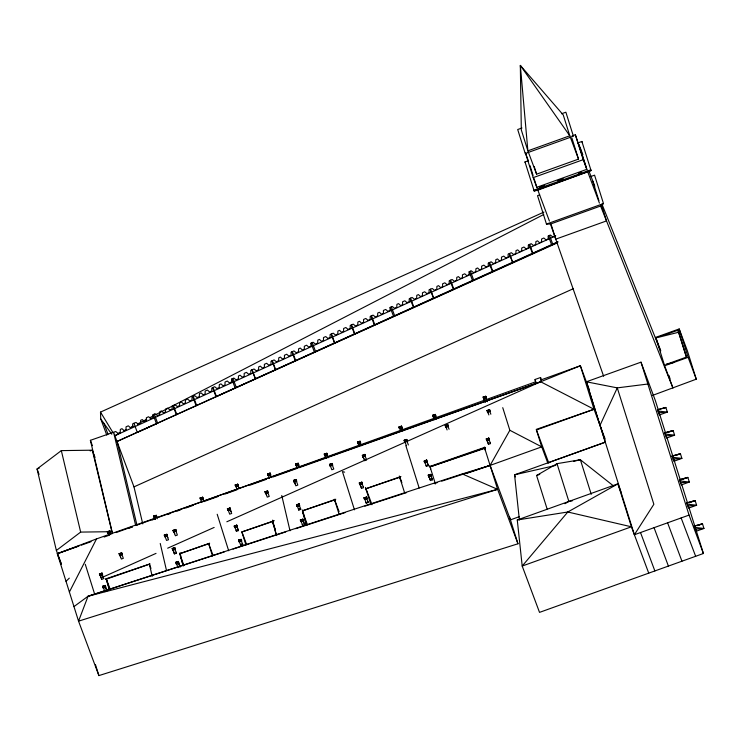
<?xml version="1.0" encoding="UTF-8"?>
<svg xmlns="http://www.w3.org/2000/svg" width="741" height="741" viewBox="0 0 741 741"><rect width="100%" height="100%" fill="white"/><g stroke="black" fill="none" stroke-linecap="round" stroke-linejoin="round"><path stroke-width="1.11" d="M541.226 379.827L580.36 365.758L594.032 409.264L536.428 429.965L541.745 446.86L490.088 465.413L462.264 473.925L88.049 596.255L78.546 621.162L98.896 675.597L517.968 543.783L509.438 516.644M502.741 407.67L509.845 430.28L541.745 446.86L547.738 462.893L605.286 442.145L600.025 425.306L617.281 387.876L647.866 384.023M69.385 592.04L96.534 538.902L540.652 381.763L580.36 365.758L589.549 390.331M509.845 430.28L490.088 465.413L467.099 473.221M665.724 433.578L655.35 400.566L640.993 362.164L586.353 381.8L634.379 534.743L653.858 504.288L617.281 387.876L586.353 381.8L599.997 425.315M66.014 581.296L69.302 578.147M539.68 194.883L537.531 195.652L546.46 224.069L550.47 224.041L600.59 206.026L603.489 203.58L594.56 175.163L590.253 176.71M93.44 453.177L92.329 450.195L61.327 450.611L37.05 468.979L56.372 550.461L61.225 563.466M56.372 550.461L80.649 532.094L108.205 531.732M73.97 606.601L88.049 596.255L224.254 551.925M547.108 508.956L536.586 475.5L557.01 463.662L580.388 459.763L613.678 486.068M564.985 503.695L568.875 501.444L572.219 500.879M528.213 160.76L524.998 161.918L534.178 190.993L591.059 170.55L590.79 169.819L533.9 190.261L534.178 190.993L537.873 190.168L591.059 170.55L581.88 141.475L577.591 143.022M119.996 433.059L114.855 435.708L555.75 235.833M124.108 430.938L126.165 429.873M130.286 427.752L133.371 426.158M137.483 424.037L146.737 419.267M149.821 417.674L152.905 416.081M155.999 414.488L543.746 214.492M557.954 241.723L117.013 441.479L557.223 242.909M106.797 435.134L100.73 418.924L100.489 412.098L543.931 212.083M554.916 235.86L552.684 236.861L550.396 235.017L548.183 236.036L548.21 238.898L546.006 239.889L543.82 238L541.551 239.028L541.597 241.881L539.568 242.798L537.54 240.834L535.873 241.585L535.752 244.521L533.511 245.53L531.232 243.678L529.157 244.613L532.538 253.654M557.806 242.242L453.427 289.435L450.046 280.394M142.763 523.887L133.982 486.874L573.21 288.758M102.147 577.424L156.036 553.379M167.661 548.192L214.149 527.444M226.829 521.784L540.652 381.763L594.032 409.264L605.212 439.172M517.968 543.783L497.609 489.338L78.546 621.162L57.335 553.684L96.534 538.902M521.979 127.989L517.7 129.527L525.239 153.526L573.414 136.224L565.874 112.215L561.585 113.753M569.792 135.788L520.33 65.403L527.879 150.84L521.321 129.962L520.33 65.403L563.234 114.901L569.792 135.788L527.879 150.84L536.604 174.172L578.517 159.111L571.95 138.224M572.098 135.927L575.359 134.76L586.057 166.827M537.077 188.038L533.196 177.636L583.195 159.676L575.359 134.76M539.253 187.26L544.691 185.306M557.732 180.619L563.169 178.664M578.388 173.199L581.648 172.023M546.46 224.069L603.489 203.58M235.129 484.975L237.88 484.419L235.129 484.975L235.675 486.652L238.287 485.716L237.731 484.04M237.472 484.308L237.926 485.67L235.944 486.383L235.49 485.022L237.472 484.308L239.093 488.652L237.778 485.29L235.795 486.003M200.014 498.008L202.756 497.443L200.014 498.008L200.561 499.684L203.173 498.749L202.617 497.072M200.376 498.045L202.497 497.711L202.812 498.702L200.82 499.415L200.376 498.045L202.358 497.331L203.979 501.676M235.629 485.401L237.611 484.688M267.51 473.907L270.261 473.351L267.51 473.907L268.066 475.592L270.669 474.657L270.122 472.971M107.871 533.39L107.325 531.714L109.927 530.778L107.464 532.094L107.871 533.39L110.483 532.455L109.927 530.778M268.02 474.333L270.002 473.619L270.308 474.611L268.325 475.324L267.871 473.953L269.854 473.24L271.484 477.584M295.576 464.023L298.327 463.468L295.576 464.023L296.122 465.709L298.734 464.764L298.178 463.088M297.919 463.357L298.373 464.727L296.381 465.441L295.937 464.07L297.919 463.357L296.076 464.45M399.445 428.724L398.899 427.048L401.502 426.103L402.048 427.789L399.306 428.344L401.909 427.409L401.502 426.103M107.686 531.76L109.807 531.427L107.686 531.76L108.14 533.122L110.122 532.409L109.668 531.047M324.215 454.057L326.966 453.501L324.215 454.057L324.771 455.734L327.374 454.798L326.827 453.122M357.458 442.025L360.209 441.46L357.458 442.025L358.005 443.702L360.617 442.766L360.061 441.08M401.242 426.371L401.696 427.742L399.705 428.455L399.26 427.085L401.242 426.371L402.863 430.716M324.725 454.483L326.707 453.77L327.013 454.752L325.03 455.465L324.577 454.103L326.568 453.39L328.189 457.734M359.802 441.349L360.256 442.72L358.274 443.433L357.82 442.062L359.802 441.349L361.423 445.693M432.707 415.266L435.458 414.701L432.707 415.266L433.253 416.942L435.865 416.007L435.31 414.33M483.086 397.056L485.827 396.5L483.086 397.056L483.632 398.741L486.244 397.797L485.688 396.12M401.641 426.483L398.899 427.048M434.634 419.647L433.068 415.303L435.05 414.59L436.671 418.943M485.429 396.389L485.883 397.76L483.892 398.473L483.447 397.102L485.429 396.389L487.365 401.724M357.959 442.442L359.941 441.729M399.399 427.464L401.381 426.751M485.568 396.768L483.447 397.102M153.665 516.088L156.416 515.532L153.665 516.088L154.211 517.764L156.823 516.829L156.268 515.152M268.186 474.944L270.169 474.231L269.854 473.24M435.189 414.969L433.207 415.682L433.522 416.674L435.504 415.96L435.05 414.59M156.008 515.421L156.462 516.792L154.48 517.505L154.026 516.134L156.008 515.421L154.165 516.514M296.243 465.061L298.225 464.348L299.484 467.701M107.732 533.011L110.483 532.455M360.107 442.34L358.125 443.053L359.385 446.406L357.82 442.062M399.566 428.076L401.548 427.362L402.808 430.716M535.085 379.466L535.836 383.162L535.085 379.466L540.569 377.502L541.319 381.189L540.569 377.502M485.735 397.38L483.753 398.093L485.374 402.437M433.374 416.294L435.356 415.581M154.332 517.125L156.323 516.412L157.203 518.774M672.819 387.599L664.649 365.758L655.729 337.368L679.191 328.939L687.361 350.771L696.281 379.17L652.58 395.388M678.673 332.237L677.922 330.227L657.471 337.572L678.673 332.237L686.453 356.977M61.327 564.355L57.335 553.684L78.018 546.256M116.105 532.566L132.435 526.703M136.789 525.137L155.267 518.496M157.444 517.718L535.789 381.772M329.523 464.366L332.274 463.81L329.523 464.366L330.069 466.052L332.681 465.116L332.125 463.431M330.19 465.404L332.172 464.69L333.802 469.034L331.82 469.748L330.19 465.404L329.884 464.412L331.866 463.699L330.023 464.792L330.338 465.783L332.32 465.07L331.866 463.699M362.849 457.021L362.293 455.345L364.905 454.409L362.442 455.724L362.849 457.021L365.452 456.085L364.905 454.409M404.086 440.33L406.837 439.774L404.086 440.33L404.632 442.007L407.244 441.071L406.689 439.394M445.165 425.566L447.916 425.01L445.165 425.566L445.721 427.242L448.324 426.307L447.777 424.63M486.957 410.551L489.699 409.995L486.957 410.551L487.504 412.237L490.116 411.292L489.56 409.616M364.646 454.678L365.091 456.039L363.109 456.752L362.655 455.391L364.646 454.678L366.573 460.004L364.591 460.717L362.97 456.373L364.952 455.659M406.429 439.663L406.883 441.025L404.901 441.738L404.447 440.376L406.429 439.663L408.365 444.989M445.526 425.612L447.657 425.278L445.526 425.612L447.092 429.956M489.301 409.884L489.755 411.255L487.763 411.968L487.319 410.597L489.301 409.884L490.866 414.228M293.529 480.418L296.27 479.862L293.529 480.418L294.075 482.104L296.687 481.159L296.131 479.483M294.029 480.844L296.011 480.131L296.326 481.122L294.334 481.835L293.89 480.464L295.872 479.751L297.808 485.086L295.826 485.8L294.196 481.455L296.178 480.742L295.872 479.751M362.803 455.761L364.785 455.057M404.586 440.747L406.568 440.043M487.458 410.977L489.44 410.264M404.753 441.358L406.744 440.645M445.841 426.603L447.823 425.89L449.074 429.243M489.606 410.875L487.624 411.588L488.875 414.941M264.954 491.755L267.705 491.2L264.954 491.755L265.51 493.432L268.112 492.496L267.566 490.82M362.71 456.641L365.452 456.085M267.306 491.088L267.751 492.45L265.769 493.163L265.315 491.802L267.306 491.088L269.233 496.414L267.251 497.128L265.63 492.784L267.612 492.07M445.98 426.983L447.962 426.27L447.508 424.899M265.463 492.172L267.445 491.468M227.404 508.789L230.155 508.233L227.404 508.789L227.959 510.475L230.562 509.53L230.016 507.854M229.747 508.122L230.201 509.493L228.219 510.206L227.765 508.835L229.747 508.122L231.007 511.475M229.895 508.502L227.765 508.835M173.098 530.38L175.849 529.824L176.256 531.121L173.644 532.066L173.098 530.38L173.644 532.066M175.441 529.713L175.895 531.084L173.913 531.797L173.459 530.426L175.441 529.713L177.377 535.048L175.395 535.762L173.764 531.417L175.756 530.704M173.237 530.76L175.849 529.824M175.58 530.093L173.459 530.426M173.505 531.686L176.117 530.751L175.7 529.445M164.252 535.076L166.994 534.511L164.252 535.076L164.798 536.753L167.401 535.817L166.855 534.131M164.752 535.493L166.734 534.78L167.049 535.771L165.058 536.484L164.613 535.113L166.595 534.4L167.846 537.753M164.919 536.104L166.901 535.391L166.595 534.4M119.042 553.675L121.793 553.119L119.042 553.675L119.588 555.352L122.2 554.416L121.644 552.74M121.385 553.008L121.839 554.37L119.857 555.083L119.403 553.722L121.385 553.008L123.321 558.334L121.339 559.047L119.709 554.703L121.691 553.99M119.542 554.092L121.524 553.379M664.649 365.758L688.111 357.329L679.191 328.939M99.433 573.914L102.184 573.358L99.433 573.914L99.979 575.59L102.591 574.655L102.036 572.978M99.933 574.34L101.915 573.627L102.23 574.608L100.248 575.322L99.794 573.96L101.776 573.247L103.712 578.573L101.73 579.286L100.1 574.942L102.091 574.229L101.776 573.247M234.702 527.601L234.147 525.925L236.898 525.369L234.295 526.305L234.702 527.601L237.305 526.666L236.759 524.989M234.508 525.971L236.49 525.258L238.426 530.593L236.444 531.306L234.508 525.971L234.962 527.342L236.944 526.629L236.49 525.258M172.134 548.525L174.885 547.97L172.134 548.525L172.681 550.202L175.293 549.266L174.737 547.59M172.496 548.572L174.478 547.858L176.414 553.184L174.431 553.898L172.496 548.572L174.431 553.898M234.647 526.351L236.638 525.638M174.617 548.238L172.634 548.942L172.949 549.933L174.932 549.22L174.478 547.858M296.493 504.723L299.244 504.158L296.493 504.723L297.039 506.399L299.651 505.464L299.095 503.787M234.823 526.962L236.805 526.249L238.426 530.593M296.854 504.76L298.836 504.047L300.772 509.382L298.79 510.095L296.854 504.76L297.298 506.131L299.29 505.418L298.836 504.047M234.554 527.222L237.305 526.666M172.801 549.553L174.783 548.84M296.993 505.14L298.975 504.426M359.255 482.965L361.997 482.41L359.255 482.965L359.802 484.642L362.414 483.706L361.858 482.03M361.543 488.347L359.617 483.012L361.599 482.298L363.535 487.634L361.543 488.347L359.922 484.003L361.904 483.289M297.16 505.751L299.142 505.038M361.738 482.678L359.617 483.012M424.658 462.68L424.111 461.004L426.714 460.068L424.25 461.384L424.658 462.68L427.27 461.745L426.714 460.068M424.473 461.05L426.455 460.337L428.391 465.663L426.408 466.376L424.473 461.05L424.917 462.412L426.909 461.699L426.455 460.337M360.061 484.373L362.053 483.66L361.599 482.298M486.216 438.922L488.967 438.357L486.216 438.922L486.763 440.599L489.375 439.663L488.819 437.987M488.56 438.246L489.014 439.617L487.032 440.33L486.578 438.959L488.56 438.246L490.496 443.581L488.514 444.294L486.883 439.95L488.865 439.237M424.612 461.421L426.594 460.717M486.717 439.339L488.699 438.626M424.778 462.032L426.76 461.319L428.391 465.663M424.519 462.301L427.27 461.745M238.12 529.602L236.138 530.315L236.444 531.306M102.61 586.307L105.352 585.751L102.61 586.307L103.156 587.983L105.759 587.048L105.213 585.371M106.889 590.966L105.259 586.622L103.277 587.335L102.962 586.353L104.953 585.64L106.574 589.984M105.092 586.011L103.11 586.724L103.416 587.715L105.398 587.002L104.953 585.64M175.728 562.317L178.479 561.761L175.728 562.317L176.284 563.994L178.887 563.058L178.34 561.382M176.228 562.734L178.22 562.03L178.525 563.012L176.543 563.725L176.089 562.363L178.072 561.65L180.007 566.976L178.072 561.65M238.519 540.133L241.27 539.578L238.519 540.133L239.074 541.81L241.677 540.874L241.131 539.198M240.862 539.467L241.316 540.837L239.334 541.551L238.88 540.18L240.862 539.467L242.798 544.802L240.816 545.515L239.195 541.171L241.177 540.458M241.01 539.846L238.88 540.18M176.404 563.345L178.386 562.632M300.318 519.95L303.06 519.395L300.318 519.95L300.865 521.627L303.467 520.691L302.921 519.015M300.67 519.997L302.661 519.284L304.597 524.619L302.606 525.332L300.67 519.997L301.124 521.368L303.106 520.654L302.661 519.284M300.818 520.377L302.8 519.663M363.951 497.813L366.702 497.257L363.951 497.813L364.498 499.49L367.11 498.554L366.563 496.878M364.313 497.859L366.295 497.146L368.231 502.472L366.249 503.185L364.313 497.859L364.767 499.221L366.749 498.508L366.295 497.146M428.187 475.157L430.929 474.601L428.187 475.157L428.733 476.833L431.345 475.898L430.79 474.221M300.985 520.988L302.967 520.275L304.597 524.619M364.452 498.23L366.434 497.526M430.53 474.49L430.984 475.852L428.993 476.565L428.548 475.203L430.53 474.49L428.687 475.574M364.628 498.841L366.61 498.128M430.484 480.529L430.169 479.547L432.151 478.834L432.466 479.816L430.484 480.529L428.854 476.185L430.836 475.472L432.466 479.816M662.862 408.55L665.89 407.467L667.345 412.089L659.277 414.988L657.517 409.662L665.89 407.467L657.536 409.893M605.341 442.201L514.56 474.814L519.395 520.006M536.586 475.5L539.791 474.342M578.249 460.531L580.388 459.763L591.244 494.303M668.104 432.355L673.143 430.549L674.597 435.171L666.529 438.07L664.77 432.744L673.143 430.549L664.788 432.966M676.403 455.206L680.433 453.751L681.887 458.383L673.819 461.282L672.059 455.956L680.433 453.751L672.087 456.178M519.145 516.727L510.447 519.858L490.088 465.413L441.756 481.141M688.546 506.186L703.413 553.499L539.522 612.381L522.201 566.05L517.274 519.978L617.911 483.827L620.875 491.755M680.812 479.955L687.87 477.417L689.325 482.048L681.257 484.947L679.497 479.622L687.87 477.417L679.525 479.844M689.111 502.778L695.16 500.61L696.614 505.232L688.546 508.131L686.787 502.806L695.16 500.61L686.814 503.028M634.379 534.743L689.056 515.097L640.993 362.164M697.457 525.638L702.496 523.831L703.95 528.453L695.882 531.353L694.122 526.027L702.496 523.831L694.15 526.249M57.335 553.684L79.111 545.941M81.288 545.163L91.078 541.68M104.148 537.03L109.585 535.095M129.184 528.129L132.444 526.971M152.044 519.997L155.304 518.839M167.281 514.578L170.541 513.411M177.08 511.095L180.341 509.928M185.787 507.993L193.401 505.279M204.294 501.407L218.438 496.377M224.977 494.052L236.944 489.792M250.013 485.151L266.334 479.344M272.873 477.019L297.91 468.108M300.086 467.339L540.652 381.763M105.379 579.499L150.08 563.929M209.647 543.172L179.581 553.907M274.263 520.664L241.918 531.936L242.103 532.751M335.775 499.239L302.3 510.901L334.71 499.934L339.1 511.67M400.927 476.537L366.017 488.699L366.471 490.662M429.298 466.654L484.938 447.268M536.215 429.41L594.032 409.264M430.706 468.923L430.215 466.821L485.494 447.638M112.493 533.539L90.393 440.33L115.698 431.503L117.986 433.346L120.218 432.336L120.348 429.41L122.006 428.659L124.043 430.614L126.063 429.706L126.026 426.844L128.295 425.825L130.481 427.714L132.685 426.723L132.648 423.861L136.001 422.416L138.289 424.26L140.521 423.259L140.642 420.323L142.309 419.573L144.347 421.527L146.366 420.619L146.32 417.767L148.589 416.738L150.775 418.628L152.979 417.637L152.952 414.775L155.165 413.756L157.453 415.599L159.686 414.59L159.806 411.663L161.473 410.912L163.511 412.867L165.53 411.959L165.493 409.097L167.762 408.078L169.939 409.968L172.153 408.976L172.116 406.114L175.033 404.734L177.321 406.587L179.554 405.577L179.674 402.641L181.341 401.891L183.379 403.854L185.398 402.937L185.361 400.084L187.621 399.056L189.807 400.946L192.021 399.955L191.984 397.093L193.299 396.5L196.68 405.54M39.18 468.256L37.05 468.979L39.078 474.397M90.198 450.917L92.329 450.195L112.391 533.668M430.215 466.821L484.892 448.314L485.383 450.426M401.863 482.576L399.871 477.241L366.017 488.699L372.001 504.714M275.217 529.083L272.419 521.608L241.918 531.936L246.707 544.746M213.093 555.537L208.703 543.792L179.526 553.666L183.916 565.411M109.214 589.141L106.25 578.73L149.386 564.133L150.979 568.403M233.044 549.062L285.776 531.908M295.659 528.685L345.093 512.605M364.868 506.168L406.605 492.58M434.069 483.651L437.366 482.576M88.049 596.255L497.609 489.338L484.355 447.166M673.736 362.506L665.918 364.47L686.37 357.125L677.922 330.227M555.843 465.376L514.56 474.814L515.365 476.945M573.691 461.291L580.388 459.763M517.274 519.978L567.801 512.003L617.911 483.827L631.415 526.805L648.736 573.145M658.499 412.802L667.345 412.089L657.888 411.005M665.751 435.884L674.597 435.171L665.14 434.078M673.05 459.096L681.887 458.383L672.439 457.29M680.488 482.762L689.325 482.048L679.877 480.955M687.778 505.946L696.614 505.232L687.157 504.139M695.114 529.167L703.95 528.453L694.493 527.36M344.63 472.156L342.444 471.591L354.457 509.827M462.264 473.925L497.609 489.338M100.73 418.924L111.771 434.217M100.489 412.098L113.058 432.763M657.517 409.662L657.823 410.366M664.77 432.744L665.075 433.448M672.059 455.956L672.365 456.651M679.497 479.622L679.803 480.316M686.787 502.806L687.092 503.51M694.122 526.027L694.428 526.731M594.819 186.25L588.808 170.717M601.979 204.173L660.046 349.585M600.59 206.026L672.967 388.071M681.136 517.94L695.651 556.287M688.111 357.329L696.281 379.17M655.729 337.368L660.777 350.882M581.88 141.475L582.157 142.207M580.046 147.283L582.834 154.739M583.195 159.676L587.085 170.078M587.872 172.199L599.423 203.09M570.19 136.844L578.517 159.111M689.056 515.097L703.413 553.499M667.595 522.803L681.952 561.206M528.574 161.316L525.36 152.72L533.196 177.636M537.873 190.168L549.424 221.059M524.998 161.918L525.267 162.649M549.498 235.443L552.879 244.484M548.331 235.953L551.702 244.993M654.053 527.675L668.41 566.078M640.511 532.538L654.868 570.941M533.011 253.496L529.63 244.465L528.314 245.058L528.342 247.92L526.138 248.911L523.952 247.022L521.683 248.04L521.729 250.903L519.7 251.81L517.672 249.856L516.005 250.606L515.884 253.542L513.652 254.543L511.364 252.7L508.104 254.135L508.141 256.997L505.927 257.998L503.741 256.099L501.481 257.127L501.518 259.98L499.499 260.897L497.461 258.933L495.794 259.683L495.673 262.62L493.441 263.629L491.153 261.786L488.236 263.157L488.273 266.019L486.059 267.01L483.882 265.121L481.613 266.149L481.65 269.002L479.631 269.909L477.593 267.955L475.926 268.705L475.805 271.641L473.573 272.642L471.285 270.798L469.072 271.817L469.099 274.679L466.895 275.671L464.709 273.781L462.44 274.809L462.486 277.662L460.467 278.579L458.429 276.615L456.762 277.366L456.641 280.302L454.409 281.311L452.121 279.459L449.203 280.839L449.231 283.701L447.027 284.692L444.841 282.803L442.572 283.822L442.618 286.684L440.599 287.591L438.561 285.637L436.894 286.387L436.773 289.323L434.541 290.324L432.253 288.481L429.076 289.787L429.104 292.649L426.899 293.64L424.713 291.75L422.444 292.778L422.49 295.631L420.471 296.548L418.433 294.585L416.766 295.335L416.646 298.271L414.414 299.281L412.126 297.428L409.208 298.808L409.236 301.67L407.031 302.661L404.845 300.772L402.576 301.791L402.622 304.653L400.603 305.561L398.565 303.606L396.898 304.356L396.778 307.283L394.545 308.293L392.258 306.45L390.035 307.469L390.072 310.331L387.867 311.322L385.681 309.432L383.412 310.46L383.449 313.313L381.43 314.23L379.392 312.267L377.734 313.017L377.604 315.953L375.372 316.963L373.084 315.11L370.176 316.49L370.204 319.352L367.999 320.344L365.813 318.454L363.544 319.473L363.59 322.335L361.562 323.243L359.533 321.288L357.866 322.039L357.746 324.966L355.504 325.975L353.225 324.132L351.151 325.067L354.531 334.108M509.419 253.542L512.8 262.583M509.289 253.635L512.67 262.675M489.551 262.564L492.932 271.604M489.088 262.712L492.469 271.752M536.428 429.965L548.812 463.069M470.387 271.225L473.768 280.265M469.22 271.734L472.601 280.774M450.519 280.246L453.9 289.277L433.559 298.456L430.178 289.416M486.244 397.797L483.632 398.741M490.116 411.292L487.504 412.237M483.956 398.473L485.068 401.446M487.319 410.597L488.199 412.959M489.375 439.663L486.763 440.599M486.578 438.959L488.514 444.294M430.391 289.194L433.772 298.234L374.4 325.086L371.019 316.046M410.523 298.206L413.904 307.246M410.051 298.364L413.432 307.404M448.324 426.307L445.721 427.242M435.865 416.007L433.253 416.942M433.068 415.303L434.689 419.647M391.359 306.876L394.731 315.916M390.183 307.385L393.564 316.426M371.491 315.888L374.872 324.929L215.983 396.676L212.611 387.636M431.345 475.898L428.733 476.833M428.548 475.203L430.169 479.547M407.244 441.071L404.632 442.007M404.447 440.376L406.383 445.702M399.26 427.085L400.881 431.429M354.893 333.978L351.512 324.938L350.197 325.531L350.224 328.393L348.02 329.393L345.834 327.494L343.574 328.522L343.611 331.375L341.592 332.292L339.554 330.329L337.887 331.088L337.766 334.015L335.534 335.025L333.246 333.181L331.181 334.108L334.552 343.148M334.793 343.027L331.412 333.996L330.097 334.589L330.125 337.451L327.92 338.442L325.734 336.553L323.474 337.572L323.511 340.434L321.492 341.342L319.454 339.387L317.787 340.138L317.667 343.064L315.434 344.074L313.147 342.231L311.081 343.166L314.453 352.207M360.617 442.766L358.005 443.702M362.655 455.391L363.914 458.744M315.629 351.697L312.248 342.657L310.933 343.25L310.961 346.112L308.756 347.103L306.57 345.213L304.301 346.242L304.347 349.094L302.319 350.011L300.29 348.048L298.623 348.798L298.503 351.734L296.261 352.744L293.982 350.891L291.065 352.271L291.093 355.134L288.888 356.125L286.702 354.235L284.433 355.254L284.479 358.116L282.451 359.024L280.422 357.069L278.755 357.82L278.635 360.747L276.402 361.756L274.114 359.913L270.993 361.321L271.03 364.183L268.816 365.183L266.64 363.294L264.37 364.313L264.407 367.175L262.388 368.082L260.35 366.128L258.683 366.878L258.563 369.805L256.33 370.815L254.043 368.972L250.791 370.398L250.829 373.26L248.624 374.251L246.438 372.362L244.169 373.381L244.206 376.243L242.187 377.15L240.149 375.196L238.491 375.946L238.37 378.873L236.129 379.883L233.841 378.04L231.627 379.059L231.655 381.921L229.451 382.912L227.265 381.022L225.005 382.05L225.042 384.903L223.022 385.82L220.985 383.857L219.317 384.607L219.197 387.543L216.965 388.543L214.677 386.7L211.759 388.071L211.787 390.942L209.583 391.933L207.397 390.044L205.137 391.063L205.174 393.925L203.154 394.833L201.117 392.878L199.449 393.628L199.329 396.555L197.097 397.565L194.809 395.722L192.743 396.657L196.124 405.697M362.414 483.706L359.802 484.642M367.11 498.554L364.498 499.49M292.38 351.669L295.761 360.71M291.908 351.827L295.288 360.867M332.681 465.116L330.069 466.052M327.374 454.798L324.771 455.734M324.577 454.103L326.207 458.447L324.891 455.085L326.874 454.372L326.568 453.39M272.308 360.728L275.689 369.768M272.04 360.848L275.42 369.889M298.734 464.764L296.122 465.709M298.428 464.727L299.169 466.71M295.937 464.07L297.558 468.414M296.687 481.159L294.075 482.104M293.89 480.464L295.14 483.817M252.116 369.796L255.488 378.836M251.977 369.907L255.358 378.947M302.699 511.966L307.487 524.776M299.651 505.464L297.039 506.399M303.467 520.691L300.865 521.627M270.669 474.657L268.066 475.592M232.943 378.466L236.323 387.506M267.871 473.953L269.502 478.297M231.776 378.975L235.156 388.015M268.112 492.496L265.51 493.432M265.315 491.802L266.575 495.155M213.075 387.478L216.455 396.518M238.287 485.716L235.675 486.652M235.49 485.022L237.111 489.366M230.562 509.53L227.959 510.475M241.677 540.874L239.074 541.81M173.431 405.512L176.812 414.552M172.968 405.67L176.349 414.71M203.173 498.749L200.561 499.684M201.997 502.389L200.681 499.036L202.664 498.322L202.358 497.331M154.267 414.182L157.648 423.222L137.307 432.392L133.964 423.259M153.1 414.691L156.481 423.732M173.968 531.797L174.709 533.779M175.293 549.266L172.681 550.202M178.887 563.058L176.284 563.994M167.401 535.817L164.798 536.753M166.901 535.391L168.531 539.735L166.54 540.448L164.613 535.113M176.089 562.363L178.025 567.689L177.72 566.708M156.823 516.829L154.211 517.764M154.026 516.134L155.277 519.487M133.982 486.874L113.632 432.438L135.696 525.526M103.916 423.343L107.964 434.152M90.393 440.33L92.393 445.665M93.838 454.242L95.033 457.447M122.2 554.416L119.588 555.352M119.403 553.722L120.653 557.075M110.863 534.391L109.983 532.029L107.991 532.742L108.936 535.113M106.25 578.73L110.242 589.401M102.591 574.655L99.979 575.59M105.759 587.048L103.156 587.983M99.794 573.96L101.73 579.286M102.962 586.353L104.898 591.679L104.592 590.697M550.47 224.041L603.637 376.243M669.04 375.585L670.068 378.864M601.331 204.414L606.508 220.92L555.75 239.158L551.258 224.856M592.744 181.054L598.885 200.598M578.98 144.43L586.807 169.346L536.808 187.306L534.085 178.646M667.113 437.977L680.247 479.779M681.627 484.188L687.509 502.889M534.187 166.475L536.604 174.172M530 165.641L533.066 175.395M557.01 463.662L568.875 501.444M490.181 442.599L490.496 443.581M429.669 465.654L435.43 483.966M426.094 465.394L426.408 466.376M405.864 445.693L419.156 487.976M399.325 476.037L404.725 493.191M365.461 487.448L370.87 504.667M367.925 501.49L368.231 502.472M363.22 486.642L363.535 487.634M365.934 502.203L366.249 503.185M334.386 499.249L339.1 514.254M302.615 512.272L306.691 525.239M300.772 509.382L300.457 508.391L298.475 509.104L298.79 510.095M302.3 524.341L302.606 525.332M276.689 535.419L272.419 521.608M241.909 532.121L245.855 544.672M242.798 544.802L242.492 543.811L240.51 544.524L240.816 545.515M217.196 514.254L228.673 550.776M212.51 555.982L208.703 543.792M180.6 557.158L183.333 565.846M176.099 552.202L176.414 553.184M106.028 578.712L109.381 589.391M103.397 577.591L103.712 578.573M85.271 564.29L94.691 594.263M95.478 664.714L98.896 675.597M117.3 442.247L136.974 525.239M61.327 450.611L80.649 532.094M302.68 509.956L306.292 525.397M281.756 495.488L290.009 530.797M272.679 520.117L276.291 535.558M399.871 477.241L400.325 479.205M334.71 499.934L335.025 501.305M180.044 552.814L183.055 565.809M160.232 543.459L166.484 570.413M149.386 564.133L152.22 576.387M567.801 512.003L522.201 566.05L631.415 526.805L567.801 512.003M230.062 509.113L228.08 509.827L229.701 514.171L231.683 513.457L230.062 509.113"/></g></svg>
